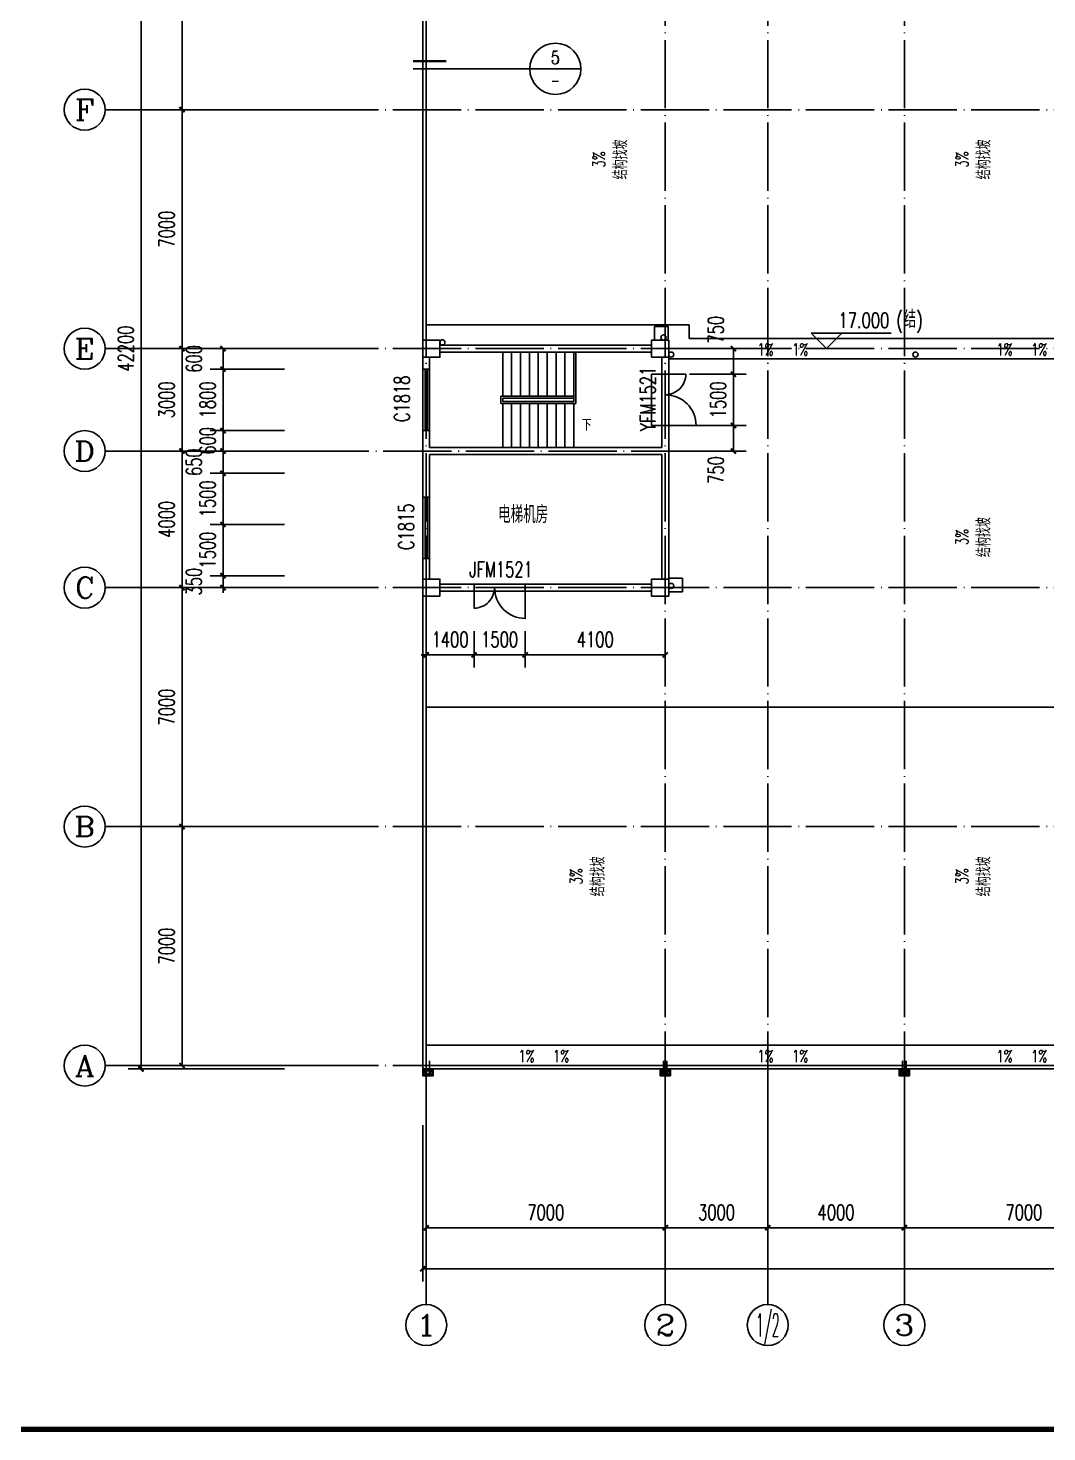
# Model space of a CAD drawing. Extents: x -4747 to 1060961, y -766984 to 396631.
# Drawn here: x 466887 to 496719, y -205239 to -164117 of the extents above; entities that cross this region are included whole.
import ezdxf
from ezdxf.enums import TextEntityAlignment as Align

# ---------------------------------------------------------------- set-up
doc = ezdxf.new("R2010")
doc.units = 0
doc.header["$LTSCALE"] = 1000
doc.header["$MEASUREMENT"] = 0
doc.linetypes.add('DOTE', pattern=[2.42, 2, -0.2, 0.02, -0.2])
doc.layers.get('0').update_dxf_attribs({"linetype": 'CONTINUOUS'})
doc.layers.get('DEFPOINTS').update_dxf_attribs({"linetype": 'CONTINUOUS'})
for name, color, linetype in [('AXIS', 3, 'CONTINUOUS'), ('AXIS_TEXT', 7, 'CONTINUOUS'), ('COLUMN', 9, 'CONTINUOUS'), ('DIM_ELEV', 3, 'CONTINUOUS'), ('DIM_IDEN', 3, 'CONTINUOUS'), ('DIM_SYMB', 3, 'CONTINUOUS'), ('DOTE', 1, 'DOTE'), ('PUB_DIM', 3, 'CONTINUOUS'), ('PUB_TEXT', 7, 'CONTINUOUS'), ('PUB_TITLE', 4, 'CONTINUOUS'), ('STAIR', 2, 'CONTINUOUS'), ('WALL', 6, 'CONTINUOUS'), ('WINDOW', 4, 'CONTINUOUS'), ('WINDOW_TEXT', 7, 'CONTINUOUS'), ('屋面', 4, 'CONTINUOUS'), ('雨水管', 2, 'CONTINUOUS')]:
    doc.layers.add(name, color=color, linetype=linetype)
doc.styles.add('_TCH_AXIS', font='COMPLEX', dxfattribs={"bigfont": 'GBCBIG'})
doc.styles.add('_TCH_DIM', font='SIMPLEX', dxfattribs={"bigfont": 'GBCBIG'})
doc.styles.add('_TCH_LABEL', font='COMPLEX', dxfattribs={"bigfont": 'GBCBIG'})
doc.styles.add('_TCH_WINDOW', font='SIMPLEX', dxfattribs={"height": 3.5, "bigfont": 'GBCBIG'})
doc.styles.add('COMPLEX', font='complex_.ttf')
doc.styles.add('DIM_FONT', font='SIMPLEX', dxfattribs={"width": 0.7, "bigfont": 'GBCBIG'})
doc.styles.get("Standard").update_dxf_attribs({"font": 'gbenor.shx', "bigfont": 'gbcbig.shx'})
doc.dimstyles.new('DIMN150', dxfattribs={"dimscale": 1.5, "dimtxt": 300, "dimasz": 100, "dimexe": 250, "dimexo": 300, "dimgap": 150, "dimtad": 1, "dimdec": 0, "dimzin": 0, "dimtxsty": 'DIM_FONT', "dimblk": 'ARCHTICK', "dimcen": 0.09, "dimclrt": 7, "dimazin": 3, "dimtfac": 1, "dimtdec": 0, "dimtix": 1, "dimtmove": 0, "dimatfit": 3, "dimtolj": 1, "dimtzin": 0})

# ---------------------------------------------------------------- blocks, each defined once
blk = doc.blocks.new('A$C53222BD9')
at = {"layer": 'PUB_TEXT'}
for p, q in [((100, 100), (100, 440)), ((200, 100), (200, 440)), ((0, 200), (0, 0)), ((300, 200), (0, 200)), ((0, 0), (300, 0)), ((270, 170), (30, 170)), ((30, 170), (30, 30)), ((30, 170), (107, 125)), ((30, 30), (107, 75)), ((30, 30), (270, 30)), ((193, 125), (270, 170)), ((193, 75), (270, 30)), ((270, 30), (270, 170)), ((300, 0), (300, 200))]:
    blk.add_line(p, q, dxfattribs=at)
blk.add_circle((150, 100), 50, dxfattribs=at)
blk = doc.blocks.new('_ARCHTICK')
at = {"color": 0, "linetype": 'BYBLOCK', "const_width": 0.4}
blk.add_lwpolyline([(-0.5, -0.5), (0.5, 0.5)], dxfattribs=at)
blk = doc.blocks.new('*D772')
at = {"layer": 'DEFPOINTS', "color": 0}
for p in [(485799, -175758), (487541, -175758), (485799, -176508)]:
    blk.add_point(p, dxfattribs=at)
at = {"layer": 'PUB_DIM', "color": 0}
for p, q in [((486249, -175758), (487916, -175758)), ((487541, -176508), (487541, -175758)), ((486249, -176508), (487916, -176508))]:
    blk.add_line(p, q, dxfattribs=at)
at = {"layer": 'PUB_DIM', "color": 0, "xscale": 150, "yscale": 150, "zscale": 150}
for p, rotation in [((487541, -175758), 90), ((487541, -176508), 270)]:
    blk.add_blockref('_ARCHTICK', p, dxfattribs=dict(at, rotation=rotation))
at = {"layer": 'PUB_DIM', "color": 7, "insert": (487024, -177063), "char_height": 450, "attachment_point": 5, "rotation": 90, "style": 'DIM_FONT'}
blk.add_mtext('\\A1;750', dxfattribs=at)
blk = doc.blocks.new('*D773')
at = {"layer": 'DEFPOINTS', "color": 0}
for p in [(485799, -174258), (487541, -174258), (485799, -175758)]:
    blk.add_point(p, dxfattribs=at)
at = {"layer": 'PUB_DIM', "color": 0}
for p, q in [((486249, -174258), (487916, -174258)), ((487541, -174258), (487541, -174108)), ((487541, -175758), (487541, -174258)), ((486249, -175758), (487916, -175758)), ((487541, -175758), (487541, -175908))]:
    blk.add_line(p, q, dxfattribs=at)
at = {"layer": 'PUB_DIM', "color": 0, "xscale": 150, "yscale": 150, "zscale": 150}
for p, rotation in [((487541, -174258), 270), ((487541, -175758), 90)]:
    blk.add_blockref('_ARCHTICK', p, dxfattribs=dict(at, rotation=rotation))
at = {"layer": 'PUB_DIM', "color": 7, "insert": (487091, -175008), "char_height": 450, "attachment_point": 5, "rotation": 90, "style": 'DIM_FONT'}
blk.add_mtext('\\A1;1500', dxfattribs=at)
blk = doc.blocks.new('*D774')
at = {"layer": 'DEFPOINTS', "color": 0}
for p in [(485799, -173508), (487541, -173508), (485799, -174258)]:
    blk.add_point(p, dxfattribs=at)
at = {"layer": 'PUB_DIM', "color": 0}
for p, q in [((486249, -173508), (487916, -173508)), ((487541, -174258), (487541, -173508)), ((486249, -174258), (487916, -174258))]:
    blk.add_line(p, q, dxfattribs=at)
at = {"layer": 'PUB_DIM', "color": 0, "xscale": 150, "yscale": 150, "zscale": 150}
for p, rotation in [((487541, -173508), 90), ((487541, -174258), 270)]:
    blk.add_blockref('_ARCHTICK', p, dxfattribs=dict(at, rotation=rotation))
at = {"layer": 'PUB_DIM', "color": 7, "insert": (487023, -172953), "char_height": 450, "attachment_point": 5, "rotation": 90, "style": 'DIM_FONT'}
blk.add_mtext('\\A1;750', dxfattribs=at)
blk = doc.blocks.new('*D775')
at = {"layer": 'DEFPOINTS', "color": 0}
for p in [(478545, -181336), (479945, -181336), (479945, -182477)]:
    blk.add_point(p, dxfattribs=at)
at = {"layer": 'PUB_DIM', "color": 0}
for p, q in [((478545, -181786), (478545, -182852)), ((479945, -181786), (479945, -182852)), ((478545, -182477), (478395, -182477)), ((478545, -182477), (479945, -182477)), ((479945, -182477), (480095, -182477))]:
    blk.add_line(p, q, dxfattribs=at)
at = {"layer": 'PUB_DIM', "color": 0, "xscale": 150, "yscale": 150, "zscale": 150}
blk.add_blockref('_ARCHTICK', (478545, -182477), dxfattribs=at)
at = {"layer": 'PUB_DIM', "color": 0, "xscale": 150, "yscale": 150, "zscale": 150, "rotation": 180}
blk.add_blockref('_ARCHTICK', (479945, -182477), dxfattribs=at)
at = {"layer": 'PUB_DIM', "color": 7, "insert": (479245, -182027), "char_height": 450, "attachment_point": 5, "style": 'DIM_FONT'}
blk.add_mtext('\\A1;1400', dxfattribs=at)
blk = doc.blocks.new('*D776')
at = {"layer": 'DEFPOINTS', "color": 0}
for p in [(479945, -181336), (481445, -181336), (481445, -182477)]:
    blk.add_point(p, dxfattribs=at)
at = {"layer": 'PUB_DIM', "color": 0}
for p, q in [((479945, -181786), (479945, -182852)), ((481445, -181786), (481445, -182852)), ((479945, -182477), (481445, -182477))]:
    blk.add_line(p, q, dxfattribs=at)
at = {"layer": 'PUB_DIM', "color": 0, "xscale": 150, "yscale": 150, "zscale": 150, "rotation": 180}
blk.add_blockref('_ARCHTICK', (479945, -182477), dxfattribs=at)
at = {"layer": 'PUB_DIM', "color": 0, "xscale": 150, "yscale": 150, "zscale": 150}
blk.add_blockref('_ARCHTICK', (481445, -182477), dxfattribs=at)
at = {"layer": 'PUB_DIM', "color": 7, "insert": (480695, -182027), "char_height": 450, "attachment_point": 5, "style": 'DIM_FONT'}
blk.add_mtext('\\A1;1500', dxfattribs=at)
blk = doc.blocks.new('*D777')
at = {"layer": 'DEFPOINTS', "color": 0}
for p in [(481445, -181336), (485545, -181336), (485545, -182477)]:
    blk.add_point(p, dxfattribs=at)
at = {"layer": 'PUB_DIM', "color": 0}
for p, q in [((481445, -181786), (481445, -182852)), ((485545, -181786), (485545, -182852)), ((481445, -182477), (485545, -182477))]:
    blk.add_line(p, q, dxfattribs=at)
at = {"layer": 'PUB_DIM', "color": 0, "xscale": 150, "yscale": 150, "zscale": 150, "rotation": 180}
blk.add_blockref('_ARCHTICK', (481445, -182477), dxfattribs=at)
at = {"layer": 'PUB_DIM', "color": 0, "xscale": 150, "yscale": 150, "zscale": 150}
blk.add_blockref('_ARCHTICK', (485545, -182477), dxfattribs=at)
at = {"layer": 'PUB_DIM', "color": 7, "insert": (483495, -182027), "char_height": 450, "attachment_point": 5, "style": 'DIM_FONT'}
blk.add_mtext('\\A1;4100', dxfattribs=at)
blk = doc.blocks.new('*D778')
at = {"layer": 'DEFPOINTS', "color": 0}
for p in [(472595, -180158), (474845, -180158), (474845, -180508)]:
    blk.add_point(p, dxfattribs=at)
at = {"layer": 'PUB_DIM', "color": 0}
for p, q in [((472595, -180158), (472595, -180008)), ((474395, -180158), (472220, -180158)), ((474395, -180508), (472220, -180508)), ((472595, -180508), (472595, -180158)), ((472595, -180508), (472595, -180658))]:
    blk.add_line(p, q, dxfattribs=at)
at = {"layer": 'PUB_DIM', "color": 0, "xscale": 150, "yscale": 150, "zscale": 150}
for p, rotation in [((472595, -180158), 270), ((472595, -180508), 90)]:
    blk.add_blockref('_ARCHTICK', p, dxfattribs=dict(at, rotation=rotation))
at = {"layer": 'PUB_DIM', "color": 7, "insert": (471744, -180333), "char_height": 450, "attachment_point": 5, "rotation": 90, "style": 'DIM_FONT'}
blk.add_mtext('\\A1;350', dxfattribs=at)
blk = doc.blocks.new('*D779')
at = {"layer": 'DEFPOINTS', "color": 0}
for p in [(472595, -178658), (474845, -178658), (474845, -180158)]:
    blk.add_point(p, dxfattribs=at)
at = {"layer": 'PUB_DIM', "color": 0}
for p, q in [((474395, -178658), (472220, -178658)), ((472595, -178658), (472595, -178508)), ((472595, -180158), (472595, -178658)), ((474395, -180158), (472220, -180158)), ((472595, -180158), (472595, -180308))]:
    blk.add_line(p, q, dxfattribs=at)
at = {"layer": 'PUB_DIM', "color": 0, "xscale": 150, "yscale": 150, "zscale": 150}
for p, rotation in [((472595, -178658), 270), ((472595, -180158), 90)]:
    blk.add_blockref('_ARCHTICK', p, dxfattribs=dict(at, rotation=rotation))
at = {"layer": 'PUB_DIM', "color": 7, "insert": (472145, -179408), "char_height": 450, "attachment_point": 5, "rotation": 90, "style": 'DIM_FONT'}
blk.add_mtext('\\A1;1500', dxfattribs=at)
blk = doc.blocks.new('*D780')
at = {"layer": 'DEFPOINTS', "color": 0}
for p in [(472595, -177158), (474845, -177158), (474845, -178658)]:
    blk.add_point(p, dxfattribs=at)
at = {"layer": 'PUB_DIM', "color": 0}
for p, q in [((474395, -177158), (472220, -177158)), ((472595, -178658), (472595, -177158)), ((474395, -178658), (472220, -178658))]:
    blk.add_line(p, q, dxfattribs=at)
at = {"layer": 'PUB_DIM', "color": 0, "xscale": 150, "yscale": 150, "zscale": 150}
for p, rotation in [((472595, -177158), 90), ((472595, -178658), 270)]:
    blk.add_blockref('_ARCHTICK', p, dxfattribs=dict(at, rotation=rotation))
at = {"layer": 'PUB_DIM', "color": 7, "insert": (472145, -177908), "char_height": 450, "attachment_point": 5, "rotation": 90, "style": 'DIM_FONT'}
blk.add_mtext('\\A1;1500', dxfattribs=at)
blk = doc.blocks.new('*D781')
at = {"layer": 'DEFPOINTS', "color": 0}
for p in [(472595, -176508), (474845, -176508), (474845, -177158)]:
    blk.add_point(p, dxfattribs=at)
at = {"layer": 'PUB_DIM', "color": 0}
for p, q in [((474395, -176508), (472220, -176508)), ((472595, -177158), (472595, -176508)), ((474395, -177158), (472220, -177158))]:
    blk.add_line(p, q, dxfattribs=at)
at = {"layer": 'PUB_DIM', "color": 0, "xscale": 150, "yscale": 150, "zscale": 150}
for p, rotation in [((472595, -176508), 90), ((472595, -177158), 270)]:
    blk.add_blockref('_ARCHTICK', p, dxfattribs=dict(at, rotation=rotation))
at = {"layer": 'PUB_DIM', "color": 7, "insert": (471744, -176833), "char_height": 450, "attachment_point": 5, "rotation": 90, "style": 'DIM_FONT'}
blk.add_mtext('\\A1;650', dxfattribs=at)
blk = doc.blocks.new('*D782')
at = {"layer": 'DEFPOINTS', "color": 0}
for p in [(472595, -175908), (474845, -175908), (474845, -176508)]:
    blk.add_point(p, dxfattribs=at)
at = {"layer": 'PUB_DIM', "color": 0}
for p, q in [((474395, -175908), (472220, -175908)), ((472595, -175908), (472595, -175758)), ((472595, -176508), (472595, -175908)), ((474395, -176508), (472220, -176508)), ((472595, -176508), (472595, -176658))]:
    blk.add_line(p, q, dxfattribs=at)
at = {"layer": 'PUB_DIM', "color": 0, "xscale": 150, "yscale": 150, "zscale": 150}
for p, rotation in [((472595, -175908), 270), ((472595, -176508), 90)]:
    blk.add_blockref('_ARCHTICK', p, dxfattribs=dict(at, rotation=rotation))
at = {"layer": 'PUB_DIM', "color": 7, "insert": (472145, -176208), "char_height": 450, "attachment_point": 5, "rotation": 90, "style": 'DIM_FONT'}
blk.add_mtext('\\A1;600', dxfattribs=at)
blk = doc.blocks.new('*D783')
at = {"layer": 'DEFPOINTS', "color": 0}
for p in [(472595, -174108), (474845, -174108), (474845, -175908)]:
    blk.add_point(p, dxfattribs=at)
at = {"layer": 'PUB_DIM', "color": 0}
for p, q in [((474395, -174108), (472220, -174108)), ((472595, -175908), (472595, -174108)), ((474395, -175908), (472220, -175908))]:
    blk.add_line(p, q, dxfattribs=at)
at = {"layer": 'PUB_DIM', "color": 0, "xscale": 150, "yscale": 150, "zscale": 150}
for p, rotation in [((472595, -174108), 90), ((472595, -175908), 270)]:
    blk.add_blockref('_ARCHTICK', p, dxfattribs=dict(at, rotation=rotation))
at = {"layer": 'PUB_DIM', "color": 7, "insert": (472145, -175008), "char_height": 450, "attachment_point": 5, "rotation": 90, "style": 'DIM_FONT'}
blk.add_mtext('\\A1;1800', dxfattribs=at)
blk = doc.blocks.new('*D784')
at = {"layer": 'DEFPOINTS', "color": 0}
for p in [(472595, -173508), (474845, -173508), (474845, -174108)]:
    blk.add_point(p, dxfattribs=at)
at = {"layer": 'PUB_DIM', "color": 0}
for p, q in [((474395, -173508), (472220, -173508)), ((472595, -174108), (472595, -173508)), ((474395, -174108), (472220, -174108))]:
    blk.add_line(p, q, dxfattribs=at)
at = {"layer": 'PUB_DIM', "color": 0, "xscale": 150, "yscale": 150, "zscale": 150}
for p, rotation in [((472595, -173508), 90), ((472595, -174108), 270)]:
    blk.add_blockref('_ARCHTICK', p, dxfattribs=dict(at, rotation=rotation))
at = {"layer": 'PUB_DIM', "color": 7, "insert": (471744, -173808), "char_height": 450, "attachment_point": 5, "rotation": 90, "style": 'DIM_FONT'}
blk.add_mtext('\\A1;600', dxfattribs=at)
blk = doc.blocks.new('*D804')
at = {"layer": 'AXIS', "color": 0}
for p, q in [((474695, -187508), (471020, -187508)), ((471395, -194508), (471395, -187508)), ((474695, -194508), (471020, -194508))]:
    blk.add_line(p, q, dxfattribs=at)
at = {"layer": 'DEFPOINTS', "color": 0}
for p in [(471395, -187508), (475145, -187508), (475145, -194508)]:
    blk.add_point(p, dxfattribs=at)
at = {"layer": 'AXIS', "color": 0, "xscale": 150, "yscale": 150, "zscale": 150}
for p, rotation in [((471395, -187508), 90), ((471395, -194508), 270)]:
    blk.add_blockref('_ARCHTICK', p, dxfattribs=dict(at, rotation=rotation))
at = {"layer": 'AXIS', "color": 7, "insert": (470945, -191008), "char_height": 450, "attachment_point": 5, "rotation": 90, "style": 'DIM_FONT'}
blk.add_mtext('\\A1;7000', dxfattribs=at)
blk = doc.blocks.new('*D805')
at = {"layer": 'AXIS', "color": 0}
for p, q in [((474695, -180508), (471020, -180508)), ((471395, -187508), (471395, -180508)), ((474695, -187508), (471020, -187508))]:
    blk.add_line(p, q, dxfattribs=at)
at = {"layer": 'DEFPOINTS', "color": 0}
for p in [(471395, -180508), (475145, -180508), (475145, -187508)]:
    blk.add_point(p, dxfattribs=at)
at = {"layer": 'AXIS', "color": 0, "xscale": 150, "yscale": 150, "zscale": 150}
for p, rotation in [((471395, -180508), 90), ((471395, -187508), 270)]:
    blk.add_blockref('_ARCHTICK', p, dxfattribs=dict(at, rotation=rotation))
at = {"layer": 'AXIS', "color": 7, "insert": (470945, -184008), "char_height": 450, "attachment_point": 5, "rotation": 90, "style": 'DIM_FONT'}
blk.add_mtext('\\A1;7000', dxfattribs=at)
blk = doc.blocks.new('*D806')
at = {"layer": 'AXIS', "color": 0}
for p, q in [((474695, -176508), (471020, -176508)), ((471395, -180508), (471395, -176508)), ((474695, -180508), (471020, -180508))]:
    blk.add_line(p, q, dxfattribs=at)
at = {"layer": 'DEFPOINTS', "color": 0}
for p in [(471395, -176508), (475145, -176508), (475145, -180508)]:
    blk.add_point(p, dxfattribs=at)
at = {"layer": 'AXIS', "color": 0, "xscale": 150, "yscale": 150, "zscale": 150}
for p, rotation in [((471395, -176508), 90), ((471395, -180508), 270)]:
    blk.add_blockref('_ARCHTICK', p, dxfattribs=dict(at, rotation=rotation))
at = {"layer": 'AXIS', "color": 7, "insert": (470945, -178508), "char_height": 450, "attachment_point": 5, "rotation": 90, "style": 'DIM_FONT'}
blk.add_mtext('\\A1;4000', dxfattribs=at)
blk = doc.blocks.new('*D807')
at = {"layer": 'AXIS', "color": 0}
for p, q in [((474695, -173508), (471020, -173508)), ((471395, -176508), (471395, -173508)), ((474695, -176508), (471020, -176508))]:
    blk.add_line(p, q, dxfattribs=at)
at = {"layer": 'DEFPOINTS', "color": 0}
for p in [(471395, -173508), (475145, -173508), (475145, -176508)]:
    blk.add_point(p, dxfattribs=at)
at = {"layer": 'AXIS', "color": 0, "xscale": 150, "yscale": 150, "zscale": 150}
for p, rotation in [((471395, -173508), 90), ((471395, -176508), 270)]:
    blk.add_blockref('_ARCHTICK', p, dxfattribs=dict(at, rotation=rotation))
at = {"layer": 'AXIS', "color": 7, "insert": (470945, -175008), "char_height": 450, "attachment_point": 5, "rotation": 90, "style": 'DIM_FONT'}
blk.add_mtext('\\A1;3000', dxfattribs=at)
blk = doc.blocks.new('*D808')
at = {"layer": 'AXIS', "color": 0}
for p, q in [((474695, -166508), (471020, -166508)), ((471395, -173508), (471395, -166508)), ((474695, -173508), (471020, -173508))]:
    blk.add_line(p, q, dxfattribs=at)
at = {"layer": 'DEFPOINTS', "color": 0}
for p in [(471395, -166508), (475145, -166508), (475145, -173508)]:
    blk.add_point(p, dxfattribs=at)
at = {"layer": 'AXIS', "color": 0, "xscale": 150, "yscale": 150, "zscale": 150}
for p, rotation in [((471395, -166508), 90), ((471395, -173508), 270)]:
    blk.add_blockref('_ARCHTICK', p, dxfattribs=dict(at, rotation=rotation))
at = {"layer": 'AXIS', "color": 7, "insert": (470945, -170008), "char_height": 450, "attachment_point": 5, "rotation": 90, "style": 'DIM_FONT'}
blk.add_mtext('\\A1;7000', dxfattribs=at)
blk = doc.blocks.new('*D809')
at = {"layer": 'AXIS', "color": 0}
for p, q in [((474695, -159508), (471020, -159508)), ((471395, -166508), (471395, -159508)), ((474695, -166508), (471020, -166508))]:
    blk.add_line(p, q, dxfattribs=at)
at = {"layer": 'DEFPOINTS', "color": 0}
for p in [(471395, -159508), (475145, -159508), (475145, -166508)]:
    blk.add_point(p, dxfattribs=at)
at = {"layer": 'AXIS', "color": 0, "xscale": 150, "yscale": 150, "zscale": 150}
for p, rotation in [((471395, -159508), 90), ((471395, -166508), 270)]:
    blk.add_blockref('_ARCHTICK', p, dxfattribs=dict(at, rotation=rotation))
at = {"layer": 'AXIS', "color": 7, "insert": (470945, -163008), "char_height": 450, "attachment_point": 5, "rotation": 90, "style": 'DIM_FONT'}
blk.add_mtext('\\A1;7000', dxfattribs=at)
blk = doc.blocks.new('*D812')
at = {"layer": 'AXIS', "color": 0}
for p, q in [((474395, -152408), (469820, -152408)), ((470195, -194608), (470195, -152408)), ((474395, -194608), (469820, -194608))]:
    blk.add_line(p, q, dxfattribs=at)
at = {"layer": 'DEFPOINTS', "color": 0}
for p in [(470195, -152408), (474845, -152408), (474845, -194608)]:
    blk.add_point(p, dxfattribs=at)
at = {"layer": 'AXIS', "color": 0, "xscale": 150, "yscale": 150, "zscale": 150}
for p, rotation in [((470195, -152408), 90), ((470195, -194608), 270)]:
    blk.add_blockref('_ARCHTICK', p, dxfattribs=dict(at, rotation=rotation))
at = {"layer": 'AXIS', "color": 7, "insert": (469745, -173508), "char_height": 450, "attachment_point": 5, "rotation": 90, "style": 'DIM_FONT'}
blk.add_mtext('\\A1;42200', dxfattribs=at)
blk = doc.blocks.new('*D831')
at = {"layer": 'AXIS', "color": 0}
for p, q in [((478545, -195958), (478545, -199633)), ((485545, -195958), (485545, -199633)), ((478545, -199258), (485545, -199258))]:
    blk.add_line(p, q, dxfattribs=at)
at = {"layer": 'DEFPOINTS', "color": 0}
for p in [(478545, -195508), (485545, -195508), (485545, -199258)]:
    blk.add_point(p, dxfattribs=at)
at = {"layer": 'AXIS', "color": 0, "xscale": 150, "yscale": 150, "zscale": 150, "rotation": 180}
blk.add_blockref('_ARCHTICK', (478545, -199258), dxfattribs=at)
at = {"layer": 'AXIS', "color": 0, "xscale": 150, "yscale": 150, "zscale": 150}
blk.add_blockref('_ARCHTICK', (485545, -199258), dxfattribs=at)
at = {"layer": 'AXIS', "color": 7, "insert": (482045, -198808), "char_height": 450, "attachment_point": 5, "style": 'DIM_FONT'}
blk.add_mtext('\\A1;7000', dxfattribs=at)
blk = doc.blocks.new('*D832')
at = {"layer": 'AXIS', "color": 0}
for p, q in [((485545, -195958), (485545, -199633)), ((488545, -195958), (488545, -199633)), ((485545, -199258), (488545, -199258))]:
    blk.add_line(p, q, dxfattribs=at)
at = {"layer": 'DEFPOINTS', "color": 0}
for p in [(485545, -195508), (488545, -195508), (488545, -199258)]:
    blk.add_point(p, dxfattribs=at)
at = {"layer": 'AXIS', "color": 0, "xscale": 150, "yscale": 150, "zscale": 150, "rotation": 180}
blk.add_blockref('_ARCHTICK', (485545, -199258), dxfattribs=at)
at = {"layer": 'AXIS', "color": 0, "xscale": 150, "yscale": 150, "zscale": 150}
blk.add_blockref('_ARCHTICK', (488545, -199258), dxfattribs=at)
at = {"layer": 'AXIS', "color": 7, "insert": (487045, -198808), "char_height": 450, "attachment_point": 5, "style": 'DIM_FONT'}
blk.add_mtext('\\A1;3000', dxfattribs=at)
blk = doc.blocks.new('*D833')
at = {"layer": 'AXIS', "color": 0}
for p, q in [((488545, -195958), (488545, -199633)), ((492545, -195958), (492545, -199633)), ((488545, -199258), (492545, -199258))]:
    blk.add_line(p, q, dxfattribs=at)
at = {"layer": 'DEFPOINTS', "color": 0}
for p in [(488545, -195508), (492545, -195508), (492545, -199258)]:
    blk.add_point(p, dxfattribs=at)
at = {"layer": 'AXIS', "color": 0, "xscale": 150, "yscale": 150, "zscale": 150, "rotation": 180}
blk.add_blockref('_ARCHTICK', (488545, -199258), dxfattribs=at)
at = {"layer": 'AXIS', "color": 0, "xscale": 150, "yscale": 150, "zscale": 150}
blk.add_blockref('_ARCHTICK', (492545, -199258), dxfattribs=at)
at = {"layer": 'AXIS', "color": 7, "insert": (490545, -198808), "char_height": 450, "attachment_point": 5, "style": 'DIM_FONT'}
blk.add_mtext('\\A1;4000', dxfattribs=at)
blk = doc.blocks.new('*D834')
at = {"layer": 'AXIS', "color": 0}
for p, q in [((492545, -195958), (492545, -199633)), ((499545, -195958), (499545, -199633)), ((492545, -199258), (499545, -199258))]:
    blk.add_line(p, q, dxfattribs=at)
at = {"layer": 'DEFPOINTS', "color": 0}
for p in [(492545, -195508), (499545, -195508), (499545, -199258)]:
    blk.add_point(p, dxfattribs=at)
at = {"layer": 'AXIS', "color": 0, "xscale": 150, "yscale": 150, "zscale": 150, "rotation": 180}
blk.add_blockref('_ARCHTICK', (492545, -199258), dxfattribs=at)
at = {"layer": 'AXIS', "color": 0, "xscale": 150, "yscale": 150, "zscale": 150}
blk.add_blockref('_ARCHTICK', (499545, -199258), dxfattribs=at)
at = {"layer": 'AXIS', "color": 7, "insert": (496045, -198808), "char_height": 450, "attachment_point": 5, "style": 'DIM_FONT'}
blk.add_mtext('\\A1;7000', dxfattribs=at)
blk = doc.blocks.new('*D848')
at = {"layer": 'AXIS', "color": 0}
for p, q in [((478445, -196258), (478445, -200833)), ((578945, -196258), (578945, -200833)), ((478445, -200458), (578945, -200458))]:
    blk.add_line(p, q, dxfattribs=at)
at = {"layer": 'DEFPOINTS', "color": 0}
for p in [(478445, -195808), (578945, -195808), (578945, -200458)]:
    blk.add_point(p, dxfattribs=at)
at = {"layer": 'AXIS', "color": 0, "xscale": 150, "yscale": 150, "zscale": 150, "rotation": 180}
blk.add_blockref('_ARCHTICK', (478445, -200458), dxfattribs=at)
at = {"layer": 'AXIS', "color": 0, "xscale": 150, "yscale": 150, "zscale": 150}
blk.add_blockref('_ARCHTICK', (578945, -200458), dxfattribs=at)
at = {"layer": 'AXIS', "color": 7, "insert": (528695, -200008), "char_height": 450, "attachment_point": 5, "style": 'DIM_FONT'}
blk.add_mtext('\\A1;100500', dxfattribs=at)
blk = doc.blocks.new('_FZHK')
blk.add_lwpolyline([(-0.5, -0.5), (0.5, -0.5), (0.5, 0.5), (-0.5, 0.5)], close=True)
blk = doc.blocks.new('$WINLIB2D$00000001')
at = {"color": 0}
for points in [[(-0.5, 0.5), (-0.5, -0.5)], [(-0.5, 0.5), (0.5, 0.5)], [(0.5, -0.5), (0.5, 0.5)], [(0.5, 0.167), (-0.5, 0.167)], [(0.5, -0.167), (-0.5, -0.167)], [(-0.5, -0.5), (0.5, -0.5)]]:
    blk.add_lwpolyline(points, dxfattribs=at)
blk = doc.blocks.new('_AXISO')
blk.add_circle((0, 0), 0.5)
at = {"layer": 'AXIS_TEXT', "style": 'COMPLEX', "width": 1.041667}
blk.add_attdef('A', text='', height=0.56, dxfattribs=at).set_placement((-0.25, -0.28), (0.25, -0.28), align=Align.FIT)

msp = doc.modelspace()

# ---------------------------------------------------------------- linework, layer by layer
at = {"layer": 'AXIS'}
for p, q in [((475144.9, -166507.9), (469144.9, -166507.9)), ((475144.9, -173507.9), (469144.9, -173507.9)), ((475144.9, -176507.9), (469144.9, -176507.9)), ((475144.9, -180507.9), (469144.9, -180507.9)), ((475144.9, -187507.9), (469144.9, -187507.9)), ((475144.9, -194507.9), (469144.9, -194507.9)), ((478544.9, -195507.9), (478544.9, -201507.9)), ((485544.9, -195507.9), (485544.9, -201507.9)), ((488544.9, -195507.9), (488544.9, -201507.9)), ((492544.9, -195507.9), (492544.9, -201507.9))]:
    msp.add_line(p, q, dxfattribs=at)
at = {"layer": 'DIM_ELEV'}
for p, q in [((490266, -173507.9), (489816, -173057.9)), ((489816, -173057.9), (492163.5, -173057.9)), ((490266, -173507.9), (490716, -173057.9))]:
    msp.add_line(p, q, dxfattribs=at)
at = {"layer": 'DIM_IDEN'}
for p, q in [((478158.2, -165312.4), (480529.8, -165312.4)), ((480529.8, -165312.4), (481576.9, -165312.4)), ((483076.9, -165312.4), (481576.9, -165312.4))]:
    msp.add_line(p, q, dxfattribs=at)
at = {"layer": 'DIM_IDEN', "const_width": 75}
msp.add_lwpolyline([(478158.2, -165087.4), (479131.9, -165087.4)], dxfattribs=at)
at = {"layer": 'DIM_IDEN'}
msp.add_circle((482326.9, -165312.4), 750, dxfattribs=at)
at = {"layer": 'DIM_SYMB', "linetype": 'BYBLOCK'}
for points in [[(483905.5, -165462.4, 0, 0, 0), (483905.5, -170131.4, 96, 0, 0), (483905.5, -170491.4, 0, 0, 0)], [(494538.5, -165462.4, 0, 0, 0), (494538.5, -170131.4, 96, 0, 0), (494538.5, -170491.4, 0, 0, 0)], [(488115.1, -173533.5, 0, 0, 0), (487292.5, -173533.5, 96, 0, 0), (486932.5, -173533.5, 0, 0, 0)], [(489788.8, -173533.5, 0, 0, 0), (490611.5, -173533.5, 96, 0, 0), (490971.5, -173533.5, 0, 0, 0)], [(495115.1, -173533.5, 0, 0, 0), (494292.5, -173533.5, 96, 0, 0), (493932.5, -173533.5, 0, 0, 0)], [(494538.5, -181553.5, 0, 0, 0), (494538.5, -176884.5, 96, 0, 0), (494538.5, -176524.5, 0, 0, 0)], [(483240, -186462.4, 0, 0, 0), (483240, -191131.4, 96, 0, 0), (483240, -191491.4, 0, 0, 0)], [(494538.5, -186462.4, 0, 0, 0), (494538.5, -191131.4, 96, 0, 0), (494538.5, -191491.4, 0, 0, 0)], [(481115.1, -194233.5, 0, 0, 0), (480292.5, -194233.5, 96, 0, 0), (479932.5, -194233.5, 0, 0, 0)], [(482788.8, -194233.5, 0, 0, 0), (483611.5, -194233.5, 96, 0, 0), (483971.5, -194233.5, 0, 0, 0)], [(488115.1, -194233.5, 0, 0, 0), (487292.5, -194233.5, 96, 0, 0), (486932.5, -194233.5, 0, 0, 0)], [(489788.8, -194233.5, 0, 0, 0), (490611.5, -194233.5, 96, 0, 0), (490971.5, -194233.5, 0, 0, 0)], [(495115.1, -194233.5, 0, 0, 0), (494292.5, -194233.5, 96, 0, 0), (493932.5, -194233.5, 0, 0, 0)]]:
    msp.add_lwpolyline(points, format="xyseb", dxfattribs=at)
at = {"layer": 'DIM_SYMB'}
msp.add_lwpolyline([(482994.9, -175732.9, 0, 0, 0), (479884.9, -175732.9, 0, 0, 0), (479884.9, -174282.9, 0, 0, 0), (482564.9, -174282.9, 80, 0, 0), (482864.9, -174282.9, 0, 0, 0)], format="xyseb", dxfattribs=at)
at = {"layer": 'DOTE'}
for p, q in [((478544.9, -195507.9), (478544.9, -151507.9)), ((485544.9, -195507.9), (485544.9, -151507.9)), ((488544.9, -195507.9), (488544.9, -151507.9)), ((492544.9, -195507.9), (492544.9, -151507.9)), ((475144.9, -166507.9), (579844.9, -166507.9)), ((475144.9, -173507.9), (579844.9, -173507.9)), ((486544.9, -176507.9), (475144.9, -176507.9)), ((475144.9, -180507.9), (579844.9, -180507.9)), ((475144.9, -187507.9), (579844.9, -187507.9)), ((475144.9, -194507.9), (579844.9, -194507.9))]:
    msp.add_line(p, q, dxfattribs=at)
at = {"layer": 'PUB_TITLE', "const_width": 150}
msp.add_lwpolyline([(425670.8, -205164.3), (598770.8, -205164.3), (598770.8, -82014.3), (425670.8, -82014.3)], close=True, dxfattribs=at)
at = {"layer": 'STAIR'}
for p, q in [((480784.9, -174897.9), (480784.9, -173607.9)), ((481044.9, -174282.9), (481044.9, -173607.9)), ((481304.9, -174897.9), (481304.9, -173607.9)), ((481564.9, -174897.9), (481564.9, -173607.9)), ((481824.9, -174897.9), (481824.9, -173607.9)), ((482084.9, -174897.9), (482084.9, -173607.9)), ((482344.9, -174897.9), (482344.9, -173607.9)), ((482604.9, -174897.9), (482604.9, -173607.9)), ((482864.9, -174957.9), (482864.9, -173607.9)), ((482924.9, -175117.9), (482924.9, -173607.9)), ((481044.9, -174897.9), (481044.9, -174157.8)), ((481824.9, -174897.9), (481824.9, -174331.5)), ((481304.9, -174897.9), (481304.9, -174608.1)), ((481824.9, -174897.9, -1354.5), (480724.9, -174897.9, 2870.4)), ((480724.9, -174897.9, 2870.4), (480724.9, -175117.9, 2870.4)), ((480724.9, -175117.9, 2870.4), (482924.9, -175117.9)), ((481824.9, -174957.9, -1264.4), (480784.9, -174957.9, 2870.4)), ((481824.9, -174957.9, -1264.4), (480784.9, -174957.9, 2870.4)), ((480784.9, -174957.9, 2870.4), (480784.9, -175057.9, 2870.4)), ((480784.9, -175057.9, 2870.4), (482864.9, -175057.9)), ((480784.9, -175057.9, 2870.4), (482864.9, -175057.9)), ((480784.9, -175117.9), (480784.9, -176407.9)), ((481044.9, -175117.9), (481044.9, -176407.9)), ((481304.9, -175117.9), (481304.9, -176407.9)), ((481564.9, -175117.9), (481564.9, -176407.9)), ((482147.6, -174897.9), (481587.7, -174897.9)), ((482182.2, -174957.9), (481622.4, -174957.9)), ((482182.2, -174957.9), (481622.4, -174957.9)), ((481824.9, -175117.9), (481824.9, -176407.9)), ((482084.9, -174897.9), (482084.9, -174789.4)), ((482864.9, -174897.9), (482084.9, -174897.9)), ((482864.9, -174957.9), (482084.9, -174957.9)), ((482864.9, -174957.9), (482084.9, -174957.9)), ((482084.9, -175117.9), (482084.9, -176407.9)), ((482344.9, -175117.9), (482344.9, -176407.9)), ((482604.9, -175117.9), (482604.9, -176407.9)), ((482864.9, -175057.9), (482864.9, -174957.9)), ((482864.9, -174957.9), (482864.9, -175057.9)), ((482864.9, -175117.9), (482864.9, -176407.9))]:
    msp.add_line(p, q, dxfattribs=at)
for points in [[(485144.9, -175757.9), (485144.9, -174257.9)], [(485444.9, -175757.9), (485444.9, -174257.9)]]:
    msp.add_lwpolyline(points, dxfattribs=at)
msp.add_lwpolyline([(485144.9, -174257.9), (485444.9, -174257.9), (485444.9, -175757.9), (485144.9, -175757.9)], close=True, dxfattribs=at)
at = {"layer": 'WALL'}
for p, q in [((485144.9, -173407.9), (478944.9, -173407.9)), ((478444.9, -173757.9), (478444.9, -174107.9)), ((478644.9, -174107.9), (478644.9, -173757.9)), ((485144.9, -173607.9), (478944.9, -173607.9)), ((485444.9, -173757.9), (485444.9, -174257.9)), ((485644.9, -174257.9), (485644.9, -173757.9)), ((478444.9, -174107.9), (478644.9, -174107.9)), ((485444.9, -174257.9), (485644.9, -174257.9)), ((478644.9, -175907.9), (478444.9, -175907.9)), ((478444.9, -175907.9), (478444.9, -176507.9)), ((478644.9, -176407.9), (478644.9, -175907.9)), ((485644.9, -175757.9), (485444.9, -175757.9)), ((485444.9, -175757.9), (485444.9, -176407.9)), ((485644.9, -176507.9), (485644.9, -175757.9)), ((478644.9, -176407.9), (485444.9, -176407.9)), ((478444.9, -176507.9), (478444.9, -177857.9)), ((478644.9, -177857.9), (478644.9, -176607.9)), ((478644.9, -176607.9), (485444.9, -176607.9)), ((485444.9, -180257.9), (485444.9, -176607.9)), ((485644.9, -180257.9), (485644.9, -176507.9)), ((478444.9, -177857.9), (478644.9, -177857.9)), ((478644.9, -179657.9), (478444.9, -179657.9)), ((478444.9, -179657.9), (478444.9, -180257.9)), ((478644.9, -180257.9), (478644.9, -179657.9)), ((479944.9, -180407.9), (478944.9, -180407.9)), ((479944.9, -180607.9), (479944.9, -180407.9)), ((485144.9, -180407.9), (481444.9, -180407.9)), ((481444.9, -180407.9), (481444.9, -180607.9)), ((478944.9, -180607.9), (479944.9, -180607.9)), ((481444.9, -180607.9), (485144.9, -180607.9))]:
    msp.add_line(p, q, dxfattribs=at)
at = {"layer": 'WINDOW'}
for p, q in [((485444.9, -175757.9), (485444.9, -174257.9)), ((485644.9, -175757.9), (485644.9, -174257.9)), ((479944.9, -180407.9), (481444.9, -180407.9)), ((479944.9, -180607.9), (481444.9, -180607.9))]:
    msp.add_line(p, q, dxfattribs=at)
at = {"layer": 'WINDOW', "extrusion": (0, 0, -1)}
msp.add_lwpolyline([(-485544.9, -174257.9), (-486144.9, -174257.9, 0.4142136), (-485544.9, -174857.9, 0.4142136), (-486444.9, -175757.9), (-485544.9, -175757.9)], format="xyb", dxfattribs=at)
at = {"layer": 'WINDOW', "extrusion": (0, -1.22465e-16, -1)}
msp.add_lwpolyline([(-479944.9, -180507.9), (-479944.9, -181107.9, -0.4142136), (-480544.9, -180507.9, -0.4142136), (-481444.9, -181407.9), (-481444.9, -180507.9)], format="xyb", dxfattribs=at)
at = {"layer": '屋面'}
for points in [[(499644.9, -194607.9), (499644.9, -187407.9), (499644.9, -187407.9), (499644.9, -152407.9), (478444.9, -152407.9), (478444.9, -194607.9)], [(499544.9, -194607.9), (499544.9, -187407.9), (499544.9, -152507.9), (478544.9, -152507.9), (478544.9, -173507.9)], [(478544.9, -172807.9), (486244.9, -172807.9)], [(486244.9, -173207.9), (486244.9, -172807.9)], [(499644.9, -173207.9), (486244.9, -173207.9)], [(499644.9, -173807.9), (485644.9, -173807.9)], [(478544.9, -180607.9), (478544.9, -194507.9), (499444.9, -194507.9)], [(499644.9, -184007.9), (478544.9, -184007.9)], [(499444.9, -193907.9), (478544.9, -193907.9)], [(478444.9, -194607.9), (499644.9, -194607.9), (499644.9, -194607.9)]]:
    msp.add_lwpolyline(points, dxfattribs=at)
at = {"layer": '雨水管'}
for points in [[(485228, -172857.9), (485628, -172857.9), (485628, -173257.9), (485228, -173257.9), (485228, -172857.9)], [(485644.9, -180230.9), (486044.9, -180230.9), (486044.9, -180630.9), (485644.9, -180630.9), (485644.9, -180230.9)]]:
    msp.add_lwpolyline(points, dxfattribs=at)
for centre in [(485491.8, -173182.9), (479019.7, -173323.1), (485719.9, -173682.9), (492869.9, -173682.9), (485719.9, -180458.9), (478594.9, -194682.9), (485544.9, -194682.9), (492544.9, -194682.9)]:
    msp.add_circle(centre, 75, dxfattribs=at)

# ---------------------------------------------------------------- block references
at = {"layer": 'AXIS'}
ref = msp.add_blockref('_AXISO', (468544.9, -166507.9), dxfattribs=dict(at, xscale=1200, yscale=1200, zscale=1200))
ref.add_attrib('A', 'F', dxfattribs={"layer": 'AXIS_TEXT', "height": 612, "style": '_TCH_AXIS', "width": 1.233989}).set_placement((468257.2, -166813.9), (468832.6, -166813.9), align=Align.FIT)
ref = msp.add_blockref('_AXISO', (468544.9, -173507.9), dxfattribs=dict(at, xscale=1200, yscale=1200, zscale=1200))
ref.add_attrib('A', 'E', dxfattribs={"layer": 'AXIS_TEXT', "height": 597.8, "style": '_TCH_AXIS', "width": 1.295432}).set_placement((468249.9, -173806.9), (468839.9, -173806.9), align=Align.FIT)
ref = msp.add_blockref('_AXISO', (468544.9, -176507.9), dxfattribs=dict(at, xscale=1200, yscale=1200, zscale=1200))
ref.add_attrib('A', 'D', dxfattribs={"layer": 'AXIS_TEXT', "height": 584, "style": '_TCH_AXIS', "width": 1.27706}).set_placement((468243, -176800), (468846.8, -176800), align=Align.FIT)
ref = msp.add_blockref('_AXISO', (468544.9, -180507.9), dxfattribs=dict(at, xscale=1200, yscale=1200, zscale=1200))
ref.add_attrib('A', 'C', dxfattribs={"layer": 'AXIS_TEXT', "height": 613.3, "style": '_TCH_AXIS', "width": 1.310234}).set_placement((468257.9, -180814.6), (468831.9, -180814.6), align=Align.FIT)
ref = msp.add_blockref('_AXISO', (468544.9, -187507.9), dxfattribs=dict(at, xscale=1200, yscale=1200, zscale=1200))
ref.add_attrib('A', 'B', dxfattribs={"layer": 'AXIS_TEXT', "height": 584, "style": '_TCH_AXIS', "width": 1.27706}).set_placement((468243, -187800), (468846.8, -187800), align=Align.FIT)
ref = msp.add_blockref('_AXISO', (468544.9, -194507.9), dxfattribs=dict(at, xscale=1200, yscale=1200, zscale=1200))
ref.add_attrib('A', 'A', dxfattribs={"layer": 'AXIS_TEXT', "height": 612, "style": '_TCH_AXIS', "width": 1.096879}).set_placement((468257.2, -194813.9), (468832.6, -194813.9), align=Align.FIT)
ref = msp.add_blockref('_AXISO', (478544.9, -202107.9), dxfattribs=dict(at, xscale=1200, yscale=1200, zscale=1200))
ref.add_attrib('A', '1', dxfattribs={"layer": 'AXIS_TEXT', "height": 612, "style": '_TCH_AXIS', "width": 2.193758}).set_placement((478257.2, -202413.9), (478832.6, -202413.9), align=Align.FIT)
ref = msp.add_blockref('_AXISO', (485544.9, -202107.9), dxfattribs=dict(at, xscale=1200, yscale=1200, zscale=1200))
ref.add_attrib('A', '2', dxfattribs={"layer": 'AXIS_TEXT', "height": 612, "style": '_TCH_AXIS', "width": 1.410273}).set_placement((485257.2, -202413.9), (485832.6, -202413.9), align=Align.FIT)
ref = msp.add_blockref('_AXISO', (488544.9, -202107.9), dxfattribs=dict(at, xscale=1200, yscale=1200, zscale=1200))
ref.add_attrib('A', '1/2', dxfattribs={"layer": 'AXIS_TEXT', "height": 678.82, "style": '_TCH_AXIS', "width": 0.411765}).set_placement((488205.5, -202447.4), (488884.3, -202447.4), align=Align.FIT)
ref = msp.add_blockref('_AXISO', (492544.9, -202107.9), dxfattribs=dict(at, xscale=1200, yscale=1200, zscale=1200))
ref.add_attrib('A', '3', dxfattribs={"layer": 'AXIS_TEXT', "height": 612, "style": '_TCH_AXIS', "width": 1.410273}).set_placement((492257.2, -202413.9), (492832.6, -202413.9), align=Align.FIT)
at = {"layer": 'COLUMN', "xscale": 500, "yscale": 500, "zscale": 500}
for p in [(478694.9, -173507.9), (485394.9, -173507.9), (478694.9, -180507.9), (485394.9, -180507.9)]:
    msp.add_blockref('_FZHK', p, dxfattribs=at)
at = {"layer": 'WINDOW'}
ref = msp.add_blockref('$WINLIB2D$00000001', (478544.9, -175007.9), dxfattribs=dict(at, xscale=1800, yscale=-200, zscale=1800, rotation=90))
ref.add_attrib('A', 'C1818', (478057.3, -175660.4), dxfattribs={"layer": 'WINDOW_TEXT', "height": 446.25, "rotation": 90, "style": '_TCH_WINDOW', "width": 0.705882})
ref = msp.add_blockref('$WINLIB2D$00000001', (478544.9, -178757.9), dxfattribs=dict(at, xscale=-1800, yscale=200, zscale=-1800, rotation=90))
ref.add_attrib('A', 'C1815', (478182.1, -179410.4), dxfattribs={"layer": 'WINDOW_TEXT', "height": 446.25, "rotation": 90, "style": '_TCH_WINDOW', "width": 0.705882})
at = {"layer": '雨水管'}
for p in [(478444.9, -194807.9), (485394.9, -194807.9), (492394.9, -194807.9)]:
    msp.add_blockref('A$C53222BD9', p, dxfattribs=at)

# ---------------------------------------------------------------- texts
at = {"layer": 'PUB_TEXT', "style": '_TCH_LABEL'}
msp.add_text('5', height=391.5, dxfattribs=at).set_placement((482196.4, -165173.6), (482457.4, -165173.6), align=Align.FIT)
at = {"layer": 'PUB_TEXT', "style": '_TCH_LABEL', "width": 0.777778}
msp.add_text('-', height=391.5, dxfattribs=at).set_placement((482196.4, -165842.7), (482457.4, -165842.7), align=Align.FIT)
at = {"layer": 'PUB_TEXT', "linetype": 'BYBLOCK', "style": '_TCH_DIM', "width": 0.705882}
for p in [(483779.5, -168204.9), (494412.5, -168204.9), (494412.5, -179267), (483114, -189204.9), (494412.5, -189204.9)]:
    msp.add_text('3%%%', height=357, rotation=90, dxfattribs=at).set_placement(p)
at = {"layer": 'PUB_TEXT', "linetype": 'BYBLOCK', "style": '_TCH_DIM'}
for p in [(484436.6, -168548.8), (495069.6, -168548.8), (495069.6, -179610.9), (483771.1, -189548.8), (495069.6, -189548.8)]:
    msp.add_text('结构找坡', height=405.11, rotation=90, dxfattribs=at).set_placement(p)
at = {"layer": 'PUB_TEXT', "style": '_TCH_DIM', "width": 0.705882}
for s, height, p in [('17.000', 446.25, (490618.5, -172900.4)), ('(', 446.2, (492313.5, -172900.4)), (')', 446.2, (492892.1, -172900.4))]:
    msp.add_text(s, height=height, dxfattribs=at).set_placement(p)
at = {"layer": 'PUB_TEXT', "style": '_TCH_DIM'}
for s, height, p in [('结', 506.4, (492523.5, -172900.4)), ('下', 337.6, (483099.9, -175907.9, 4305.6))]:
    msp.add_text(s, height=height, dxfattribs=at).set_placement(p)
at = {"layer": 'PUB_TEXT', "linetype": 'BYBLOCK', "style": '_TCH_DIM', "width": 0.705882}
for p in [(488241.1, -173712), (489254.8, -173712), (495241.1, -173712), (496254.8, -173712), (481241.1, -194412), (482254.8, -194412), (488241.1, -194412), (489254.8, -194412), (495241.1, -194412), (496254.8, -194412)]:
    msp.add_text('1%%%', height=357, dxfattribs=at).set_placement(p)
at = {"layer": 'PUB_TEXT'}
msp.add_text('电梯机房', height=508.64, dxfattribs=at).set_placement((480652.1, -178617.9))
at = {"layer": 'WINDOW_TEXT', "style": '_TCH_WINDOW', "width": 0.705882}
msp.add_text('YFM1521', height=446.25, rotation=90, dxfattribs=at).set_placement((485255.5, -175930.4))
msp.add_text('JFM1521', height=446.25, dxfattribs=at).set_placement((479802.4, -180198.6))

# ---------------------------------------------------------------- dimensions: what is measured, and where the dimension line sits
at = {"layer": 'AXIS'}
for p1, p2, distance, picture, middle in [((474844.9, -194607.9), (474844.9, -152407.9), 4650, '*D812', (469744.9, -173507.9)), ((475144.9, -166507.9), (475144.9, -159507.9), 3750, '*D809', (470944.9, -163007.9)), ((475144.9, -173507.9), (475144.9, -166507.9), 3750, '*D808', (470944.9, -170007.9)), ((475144.9, -176507.9), (475144.9, -173507.9), 3750, '*D807', (470944.9, -175007.9)), ((475144.9, -180507.9), (475144.9, -176507.9), 3750, '*D806', (470944.9, -178507.9)), ((475144.9, -187507.9), (475144.9, -180507.9), 3750, '*D805', (470944.9, -184007.9)), ((475144.9, -194507.9), (475144.9, -187507.9), 3750, '*D804', (470944.9, -191007.9)), ((478544.9, -195507.9), (485544.9, -195507.9), -3750, '*D831', (482044.9, -198807.9)), ((485544.9, -195507.9), (488544.9, -195507.9), -3750, '*D832', (487044.9, -198807.9)), ((488544.9, -195507.9), (492544.9, -195507.9), -3750, '*D833', (490544.9, -198807.9)), ((492544.9, -195507.9), (499544.9, -195507.9), -3750, '*D834', (496044.9, -198807.9)), ((478444.9, -195807.9), (578944.9, -195807.9), -4650, '*D848', (528694.9, -200007.9))]:
    dim = msp.add_aligned_dim(p1=p1, p2=p2, distance=distance, dimstyle='DIMN150', dxfattribs=at)
    dim.commit()
    dim.dimension.update_dxf_attribs({"geometry": picture, "text_midpoint": middle})
at = {"layer": 'PUB_DIM'}
for base, p1, p2, picture, middle in [((487541, -173507.9), (485798.8, -174257.9), (485798.8, -173507.9), '*D774', (487023.5, -172952.9)), ((472594.9, -173507.9), (474844.9, -174107.9), (474844.9, -173507.9), '*D784', (471743.7, -173807.9)), ((487541, -175757.9), (485798.8, -176507.9), (485798.8, -175757.9), '*D772', (487023.5, -177062.9)), ((472594.9, -176507.9), (474844.9, -177157.9), (474844.9, -176507.9), '*D781', (471743.7, -176832.9)), ((472594.9, -180157.9), (474844.9, -180507.9), (474844.9, -180157.9), '*D778', (471743.7, -180332.9))]:
    dim = msp.add_linear_dim(base=base, p1=p1, p2=p2, angle=90, dimstyle='DIMN150', dxfattribs=at)
    dim.commit()
    dim.dimension.update_dxf_attribs({"geometry": picture, "text_midpoint": middle, "dimtype": 129})
for p1, p2, distance, picture, middle in [((474844.9, -175907.9), (474844.9, -174107.9), 2250, '*D783', (472144.9, -175007.9)), ((485798.8, -175757.9), (485798.8, -174257.9), -1742.2, '*D773', (487091, -175007.9)), ((474844.9, -176507.9), (474844.9, -175907.9), 2250, '*D782', (472144.9, -176207.9)), ((474844.9, -178657.9), (474844.9, -177157.9), 2250, '*D780', (472144.9, -177907.9)), ((474844.9, -180157.9), (474844.9, -178657.9), 2250, '*D779', (472144.9, -179407.9)), ((478544.9, -181336.4), (479944.9, -181336.4), -1140.5, '*D775', (479244.9, -182026.8)), ((479944.9, -181336.4), (481444.9, -181336.4), -1140.5, '*D776', (480694.9, -182026.8)), ((481444.9, -181336.4), (485544.9, -181336.4), -1140.5, '*D777', (483494.9, -182026.8))]:
    dim = msp.add_aligned_dim(p1=p1, p2=p2, distance=distance, dimstyle='DIMN150', dxfattribs=at)
    dim.commit()
    dim.dimension.update_dxf_attribs({"geometry": picture, "text_midpoint": middle})

doc.saveas('drawing.dxf')
